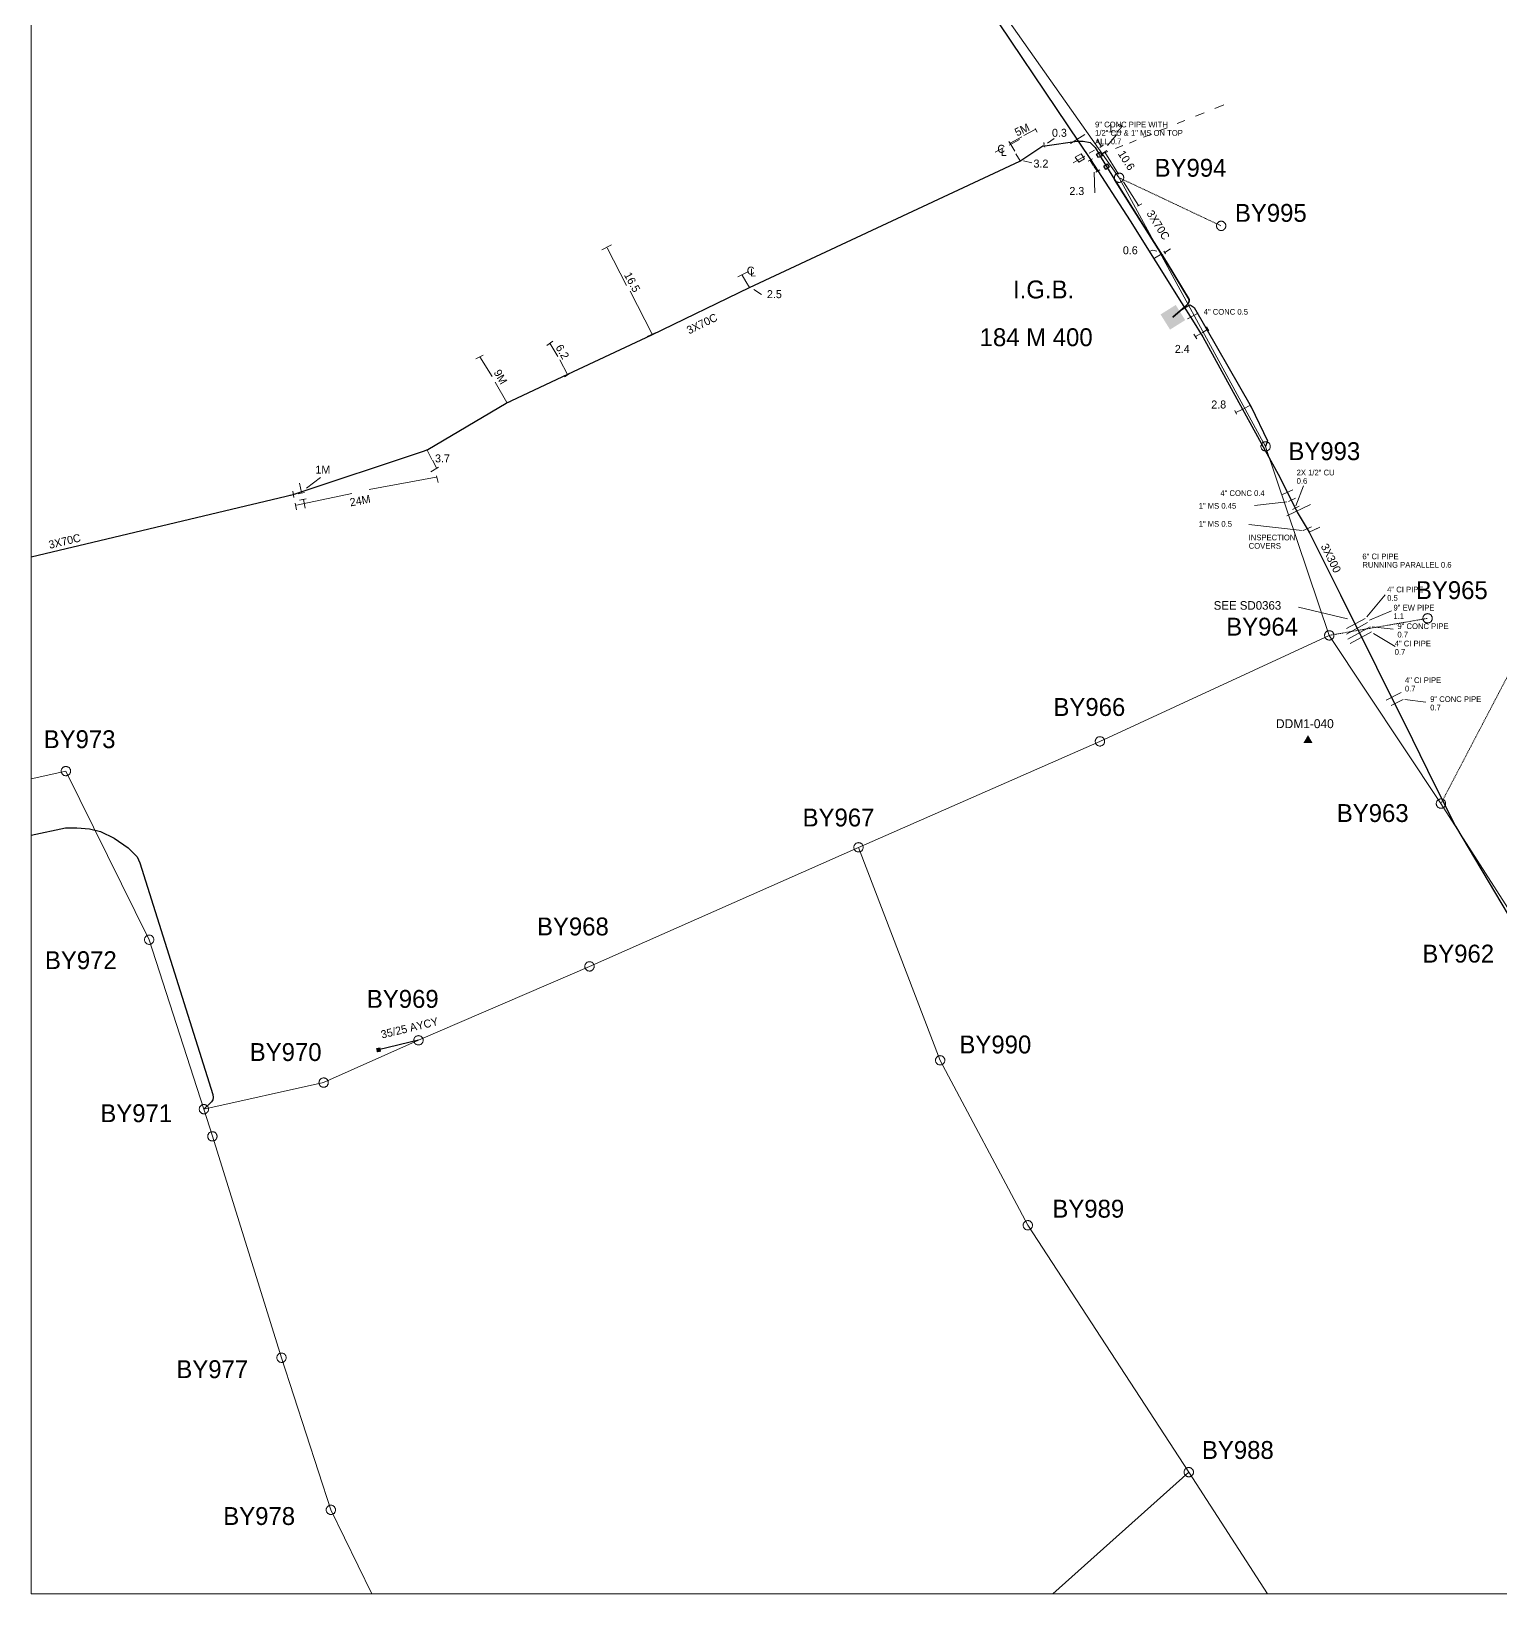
# Model space of a CAD drawing. Header units: metres. Extents: x 317751 to 318190, y 228402 to 228968.
# Drawn here: x 317751 to 317997.9, y 228402 to 228664.4 of the extents above; entities that cross this region are included whole.
import ezdxf

# ---------------------------------------------------------------- set-up
doc = ezdxf.new("R2010")
doc.units = ezdxf.units.M
doc.header["$MEASUREMENT"] = 0
doc.linetypes.add('DGN Style 4', pattern=[0.01288, 0.00644, -0.00322, 0, -0.00322])
for name, color, linetype, lineweight in [('Level 1', 7, 'Continuous', 0), ('Level 10', 7, 'Continuous', 0), ('Level 14', 7, 'Continuous', 0), ('Level 15', 7, 'Continuous', 0), ('Level 16', 7, 'Continuous', 0), ('Level 17', 7, 'Continuous', 0), ('Level 2', 7, 'Continuous', 0), ('Level 3', 7, 'Continuous', 0), ('Level 34', 7, 'Continuous', 0), ('Level 36', 7, 'Continuous', 0), ('Level 37', 7, 'Continuous', 0), ('Level 38', 7, 'Continuous', 0), ('Level 39', 7, 'Continuous', 0), ('Level 4', 7, 'Continuous', 0), ('Level 5', 7, 'Continuous', 0), ('Level 6', 7, 'Continuous', 0), ('Level 7', 7, 'Continuous', 0)]:
    doc.layers.add(name, color=color, linetype=linetype, lineweight=lineweight)
doc.styles.add('Style-WORKING', font='WORKING.shx')

# ---------------------------------------------------------------- blocks, each defined once
blk = doc.blocks.new('*U1')
at = {"layer": 'Level 6', "color": 5, "linetype": 'Continuous', "lineweight": 13}
blk.add_line((317809.7, 228493.4), (317809.72, 228493.4), dxfattribs=at)
at = {"layer": 'Level 6', "color": 5, "linetype": 'Continuous', "lineweight": 13, "extrusion": (0, 0, -1)}
blk.add_solid([(-317808.94, 228493.63), (-317809.06, 228492.93), (-317809.64, 228493.75), (-317809.76, 228493.05)], dxfattribs=at)

msp = doc.modelspace()

# ---------------------------------------------------------------- linework, layer by layer
at = {"layer": 'Level 1', "color": 5, "linetype": 'Continuous', "lineweight": 13, "flags": 128}
for points in [[(317882.22, 228711.66), (317909.74, 228673.93), (317933.74, 228639.81)], [(317933.74, 228639.81), (317958.36, 228594.68)], [(317958.36, 228594.68), (317969.05, 228562.95)], [(317889.97, 228527.35), (317930.52, 228545.15), (317969.05, 228562.95)], [(317969.05, 228562.95), (317987.81, 228534.7)], [(317770.81, 228511.84), (317756.82, 228540.16), (317751, 228538.86)], [(317987.81, 228534.7), (318000, 228515.67), (318002.74, 228511.4)], [(317816.05, 228494.95), (317844.78, 228507.36), (317889.97, 228527.35)], [(317945.45, 228422.43), (317918.42, 228463.89), (317903.69, 228491.58), (317889.97, 228527.35)], [(317770.81, 228511.84), (317780, 228483.38)], [(317816.05, 228494.95), (317800.12, 228487.85), (317780, 228483.38)], [(317780, 228483.38), (317781.43, 228478.82)], [(317801.33, 228416.08), (317793.04, 228441.64), (317781.43, 228478.82)], [(317922.62, 228402), (317945.45, 228422.43)], [(317958.67, 228402), (317945.45, 228422.43)], [(317808.21, 228402), (317801.33, 228416.08)]]:
    msp.add_lwpolyline(points, dxfattribs=at)
at = {"layer": 'Level 10', "color": 7, "linetype": 'Continuous', "lineweight": 0, "flags": 128}
for points in [[(317751, 228968.04), (318190, 228968.04), (318190, 228402), (317751, 228402), (317751, 228968.04)], [(317751, 228968.04), (317751, 228402), (318190, 228402), (318190, 228968.04), (317751, 228968.04)]]:
    msp.add_lwpolyline(points, close=True, dxfattribs=at)
at = {"layer": 'Level 14', "color": 1, "linetype": 'Continuous', "lineweight": 30, "flags": 128}
for points in [[(317751, 228576.16), (317794.98, 228586.62), (317816.92, 228593.89), (317817.61, 228594.16), (317830.78, 228601.96), (317841.12, 228606.84), (317855.26, 228613.41), (317871.65, 228621.39), (317917.06, 228642.59), (317920.96, 228645.16), (317921.26, 228645.16), (317926.72, 228645.96), (317927.69, 228645.96), (317928.86, 228645.7), (317929.74, 228644.9), (317930.43, 228643.64)], [(317930.43, 228643.64), (317930.72, 228643.12), (317931.63, 228641.67)], [(317931.63, 228641.67), (317932.99, 228639.5), (317936.02, 228634.68), (317941.64, 228625.74), (317945.5, 228619.35), (317945.5, 228619.08), (317945.4, 228618.73), (317944.81, 228618.11), (317942.78, 228616.4)]]:
    msp.add_lwpolyline(points, dxfattribs=at)
at = {"layer": 'Level 15', "color": 1, "linetype": 'Continuous', "lineweight": 30, "flags": 128}
for points in [[(317930.3, 228643.18), (317929.97, 228643.77), (317930.56, 228644.09), (317930.89, 228643.5), (317930.3, 228643.18)], [(317931.52, 228641.2), (317931.16, 228641.77), (317931.73, 228642.13), (317932.09, 228641.56), (317931.52, 228641.2)]]:
    msp.add_lwpolyline(points, dxfattribs=at)
at = {"layer": 'Level 15', "color": 1, "linetype": 'Continuous', "lineweight": 13, "extrusion": (0, 0, -1)}
msp.add_solid([(-317940.71, 228616.85), (-317942.3, 228614.3), (-317943.26, 228618.44), (-317944.85, 228615.89)], dxfattribs=at)
at = {"layer": 'Level 17', "color": 33, "linetype": 'Continuous', "lineweight": 13, "flags": 128}
for points in [[(317946.6, 228650.14), (317948.05, 228650.72)], [(317949.85, 228651.42), (317951.35, 228652.05)], [(317919.62, 228648.08), (317919.97, 228647.46)], [(317940.4, 228647.69), (317941.81, 228648.2)], [(317943.48, 228648.9), (317944.8, 228649.44)], [(317914.28, 228644.85), (317912.91, 228644.11)], [(317915.56, 228645.36), (317915.22, 228645.9)], [(317917.02, 228646.25), (317915.26, 228645.27)], [(317921.07, 228645.44), (317921.2, 228645.47)], [(317921.15, 228645.16), (317921.28, 228645.19)], [(317930.49, 228644.89), (317931.09, 228645.28)], [(317933.12, 228644.7), (317934.36, 228645.2)], [(317935.48, 228645.63), (317936.59, 228646.1)], [(317937.87, 228646.6), (317939.24, 228647.14)], [(317917.87, 228643.02), (317916.55, 228642.32)], [(317928.01, 228643.45), (317926.04, 228642.31)], [(317927.35, 228643.82), (317926.39, 228643.27), (317927, 228642.4), (317927.96, 228643), (317927.35, 228643.82)], [(317929.27, 228643), (317928.56, 228642.58)], [(317928.71, 228643.91), (317929.62, 228644.42)], [(317930.77, 228643.76), (317931.84, 228644.19)], [(317931.01, 228643.95), (317931.69, 228644.38)], [(317930.52, 228641.16), (317929.82, 228640.75)], [(317936.86, 228635.01), (317937.55, 228635.4)], [(317848.45, 228628.53), (317846.83, 228627.67)], [(317940.74, 228627.15), (317941.08, 228626.8)], [(317941.25, 228627.46), (317941.55, 228627)], [(317869.71, 228623.14), (317871.51, 228624.04)], [(317871.34, 228621.16), (317872.32, 228621.7)], [(317855.81, 228613.75), (317854.44, 228613.13)], [(317946.32, 228613.54), (317946.79, 228612.76)], [(317948.41, 228614.74), (317948.8, 228614.12)], [(317838.61, 228612.35), (317837.59, 228611.65)], [(317826.89, 228610.01), (317825.7, 228609.39)], [(317841.52, 228606.98), (317840.58, 228606.36)], [(317831.43, 228602.16), (317830.57, 228601.84)], [(317953.16, 228600.74), (317953.46, 228600.08)], [(317955.64, 228601.87), (317955.9, 228601.29)], [(317818.21, 228594.45), (317816.92, 228593.83)], [(317819.41, 228591.19), (317818.12, 228590.41)], [(317819.08, 228589.75), (317819.33, 228588.6)], [(317795.13, 228586.12), (317794.94, 228587.14)], [(317795.86, 228586.74), (317796.89, 228586.96)], [(317795.38, 228586.65), (317794.45, 228586.52)], [(317795.33, 228585.18), (317795.57, 228584.03)], [(317796.06, 228585.67), (317797.18, 228585.89)]]:
    msp.add_lwpolyline(points, dxfattribs=at)
at = {"layer": 'Level 17', "color": 212, "linetype": 'Continuous', "lineweight": 0, "flags": 128}
for points in [[(317917.74, 228646.87), (317919.67, 228647.89)], [(317917.4, 228646.68), (317915.43, 228645.63)], [(317916.21, 228644.26), (317915.56, 228645.39)], [(317921.08, 228645.73), (317921.15, 228645.47)], [(317921.27, 228644.94), (317921.22, 228645.17)], [(317922.85, 228646.41), (317922.85, 228646.41), (317921.7, 228645.63)], [(317930.06, 228646.09), (317930.71, 228645.08)], [(317933.29, 228647.03), (317933.29, 228647.03), (317931.79, 228645.24)], [(317916.42, 228643.8), (317917.1, 228642.67)], [(317919.07, 228642.28), (317917.66, 228642.63)], [(317929.47, 228641.81), (317928.86, 228642.72)], [(317933.66, 228640.38), (317931.35, 228644.11)], [(317929.52, 228641.71), (317930.07, 228640.98)], [(317929.67, 228637.27), (317929.57, 228640.75)], [(317934.47, 228639.13), (317936.99, 228635.16)], [(317851.02, 228621.68), (317847.77, 228628.06)], [(317938.79, 228627.42), (317938.79, 228627.42), (317939.39, 228627.66), (317940.11, 228627.5)], [(317939.71, 228626.3), (317940.91, 228627)], [(317942.36, 228627.89), (317941.42, 228627.27)], [(317871.03, 228622.4), (317870.44, 228623.45)], [(317871.03, 228622.4), (317871.63, 228621.36)], [(317873.65, 228620.2), (317873.65, 228620.2), (317872.37, 228621.06)], [(317851.62, 228620.75), (317855.3, 228613.52)], [(317947.47, 228613.65), (317946.58, 228613.15)], [(317947.69, 228613.77), (317948.63, 228614.35)], [(317839.47, 228609.78), (317838.1, 228612.04)], [(317828.43, 228606.43), (317826.38, 228609.7)], [(317839.81, 228609.23), (317841.1, 228606.75)], [(317828.95, 228605.5), (317830.91, 228602.08)], [(317954.4, 228600.9), (317953.38, 228600.39)], [(317954.62, 228601.01), (317955.73, 228601.56)], [(317818.29, 228592.51), (317817.44, 228594.14)], [(317818.38, 228592.35), (317819.06, 228591.11)], [(317807.77, 228587.45), (317819.03, 228589.53)], [(317796.06, 228588.51), (317796.4, 228586.96)], [(317799.57, 228589.44), (317799.57, 228589.44), (317797.23, 228587.67)], [(317804.84, 228586.78), (317795.57, 228584.79)], [(317797.04, 228584.34), (317796.74, 228585.76)]]:
    msp.add_lwpolyline(points, dxfattribs=at)
at = {"layer": 'Level 2', "color": 5, "linetype": 'DGN Style 4', "lineweight": 13, "flags": 128}
for points in [[(317933.74, 228639.81), (317950.89, 228631.72)], [(317969.05, 228562.95), (317985.56, 228565.81)], [(317987.81, 228534.7), (317999.99, 228557.98)]]:
    msp.add_lwpolyline(points, dxfattribs=at)
at = {"layer": 'Level 3', "color": 5, "linetype": 'Continuous', "lineweight": 13, "flags": 128}
for points in [[(317934.53, 228639.81), (317934.52, 228639.89), (317934.51, 228639.97), (317934.49, 228640.05), (317934.46, 228640.13), (317934.42, 228640.2), (317934.38, 228640.27), (317934.33, 228640.33), (317934.27, 228640.39), (317934.21, 228640.44), (317934.14, 228640.49), (317934.06, 228640.52), (317933.99, 228640.55), (317933.91, 228640.57), (317933.83, 228640.59), (317933.74, 228640.59), (317933.66, 228640.59), (317933.58, 228640.57), (317933.5, 228640.55), (317933.43, 228640.52), (317933.35, 228640.49), (317933.28, 228640.44), (317933.22, 228640.39), (317933.16, 228640.33), (317933.11, 228640.27), (317933.07, 228640.2), (317933.03, 228640.13), (317933, 228640.05), (317932.98, 228639.97), (317932.97, 228639.89), (317932.96, 228639.81), (317932.97, 228639.73), (317932.98, 228639.64), (317933, 228639.57), (317933.03, 228639.49), (317933.07, 228639.42), (317933.11, 228639.35), (317933.16, 228639.28), (317933.22, 228639.23), (317933.28, 228639.17), (317933.35, 228639.13), (317933.43, 228639.09), (317933.5, 228639.06), (317933.58, 228639.04), (317933.66, 228639.03), (317933.74, 228639.02), (317933.83, 228639.03), (317933.91, 228639.04), (317933.99, 228639.06), (317934.06, 228639.09), (317934.14, 228639.13), (317934.21, 228639.17), (317934.27, 228639.23), (317934.33, 228639.28), (317934.38, 228639.35), (317934.42, 228639.42), (317934.46, 228639.49), (317934.49, 228639.57), (317934.51, 228639.64), (317934.52, 228639.73), (317934.53, 228639.81)], [(317951.67, 228631.72), (317951.67, 228631.8), (317951.66, 228631.88), (317951.64, 228631.96), (317951.61, 228632.04), (317951.57, 228632.11), (317951.53, 228632.18), (317951.47, 228632.24), (317951.42, 228632.3), (317951.35, 228632.35), (317951.28, 228632.4), (317951.21, 228632.44), (317951.13, 228632.46), (317951.05, 228632.49), (317950.97, 228632.5), (317950.89, 228632.5), (317950.81, 228632.5), (317950.73, 228632.49), (317950.65, 228632.46), (317950.57, 228632.44), (317950.5, 228632.4), (317950.43, 228632.35), (317950.37, 228632.3), (317950.31, 228632.24), (317950.26, 228632.18), (317950.21, 228632.11), (317950.17, 228632.04), (317950.15, 228631.96), (317950.12, 228631.88), (317950.11, 228631.8), (317950.11, 228631.72), (317950.11, 228631.64), (317950.12, 228631.56), (317950.15, 228631.48), (317950.17, 228631.4), (317950.21, 228631.33), (317950.26, 228631.26), (317950.31, 228631.19), (317950.37, 228631.14), (317950.43, 228631.08), (317950.5, 228631.04), (317950.57, 228631), (317950.65, 228630.97), (317950.73, 228630.95), (317950.81, 228630.94), (317950.89, 228630.93), (317950.97, 228630.94), (317951.05, 228630.95), (317951.13, 228630.97), (317951.21, 228631), (317951.28, 228631.04), (317951.35, 228631.08), (317951.42, 228631.14), (317951.47, 228631.19), (317951.53, 228631.26), (317951.57, 228631.33), (317951.61, 228631.4), (317951.64, 228631.48), (317951.66, 228631.56), (317951.67, 228631.64), (317951.67, 228631.72)], [(317959.14, 228594.68), (317959.14, 228594.76), (317959.12, 228594.84), (317959.1, 228594.92), (317959.07, 228595), (317959.04, 228595.07), (317958.99, 228595.14), (317958.94, 228595.21), (317958.88, 228595.26), (317958.82, 228595.32), (317958.75, 228595.36), (317958.68, 228595.4), (317958.6, 228595.43), (317958.52, 228595.45), (317958.44, 228595.46), (317958.36, 228595.47), (317958.27, 228595.46), (317958.19, 228595.45), (317958.11, 228595.43), (317958.04, 228595.4), (317957.96, 228595.36), (317957.9, 228595.32), (317957.83, 228595.26), (317957.77, 228595.21), (317957.72, 228595.14), (317957.68, 228595.07), (317957.64, 228595), (317957.61, 228594.92), (317957.59, 228594.84), (317957.58, 228594.76), (317957.57, 228594.68), (317957.58, 228594.6), (317957.59, 228594.52), (317957.61, 228594.44), (317957.64, 228594.36), (317957.68, 228594.29), (317957.72, 228594.22), (317957.77, 228594.16), (317957.83, 228594.1), (317957.9, 228594.05), (317957.96, 228594), (317958.04, 228593.97), (317958.11, 228593.94), (317958.19, 228593.92), (317958.27, 228593.9), (317958.36, 228593.9), (317958.44, 228593.9), (317958.52, 228593.92), (317958.6, 228593.94), (317958.68, 228593.97), (317958.75, 228594), (317958.82, 228594.05), (317958.88, 228594.1), (317958.94, 228594.16), (317958.99, 228594.22), (317959.04, 228594.29), (317959.07, 228594.36), (317959.1, 228594.44), (317959.12, 228594.52), (317959.14, 228594.6), (317959.14, 228594.68)], [(317986.35, 228565.81), (317986.34, 228565.89), (317986.33, 228565.98), (317986.31, 228566.06), (317986.28, 228566.13), (317986.24, 228566.2), (317986.2, 228566.27), (317986.15, 228566.34), (317986.09, 228566.4), (317986.03, 228566.45), (317985.96, 228566.49), (317985.88, 228566.53), (317985.81, 228566.56), (317985.73, 228566.58), (317985.65, 228566.59), (317985.56, 228566.6), (317985.48, 228566.59), (317985.4, 228566.58), (317985.32, 228566.56), (317985.25, 228566.53), (317985.17, 228566.49), (317985.1, 228566.45), (317985.04, 228566.4), (317984.98, 228566.34), (317984.93, 228566.27), (317984.89, 228566.2), (317984.85, 228566.13), (317984.82, 228566.06), (317984.8, 228565.98), (317984.79, 228565.89), (317984.78, 228565.81), (317984.79, 228565.73), (317984.8, 228565.65), (317984.82, 228565.57), (317984.85, 228565.49), (317984.89, 228565.42), (317984.93, 228565.35), (317984.98, 228565.29), (317985.04, 228565.23), (317985.1, 228565.18), (317985.17, 228565.13), (317985.25, 228565.1), (317985.32, 228565.07), (317985.4, 228565.05), (317985.48, 228565.03), (317985.56, 228565.03), (317985.65, 228565.03), (317985.73, 228565.05), (317985.81, 228565.07), (317985.88, 228565.1), (317985.96, 228565.13), (317986.03, 228565.18), (317986.09, 228565.23), (317986.15, 228565.29), (317986.2, 228565.35), (317986.24, 228565.42), (317986.28, 228565.49), (317986.31, 228565.57), (317986.33, 228565.65), (317986.34, 228565.73), (317986.35, 228565.81)], [(317969.83, 228562.95), (317969.83, 228563.03), (317969.82, 228563.11), (317969.79, 228563.19), (317969.77, 228563.27), (317969.73, 228563.34), (317969.68, 228563.41), (317969.63, 228563.47), (317969.57, 228563.53), (317969.51, 228563.58), (317969.44, 228563.63), (317969.37, 228563.66), (317969.29, 228563.69), (317969.21, 228563.71), (317969.13, 228563.73), (317969.05, 228563.73), (317968.97, 228563.73), (317968.89, 228563.71), (317968.81, 228563.69), (317968.73, 228563.66), (317968.66, 228563.63), (317968.59, 228563.58), (317968.52, 228563.53), (317968.47, 228563.47), (317968.41, 228563.41), (317968.37, 228563.34), (317968.33, 228563.27), (317968.3, 228563.19), (317968.28, 228563.11), (317968.27, 228563.03), (317968.27, 228562.95), (317968.27, 228562.86), (317968.28, 228562.78), (317968.3, 228562.7), (317968.33, 228562.63), (317968.37, 228562.55), (317968.41, 228562.49), (317968.47, 228562.42), (317968.52, 228562.36), (317968.59, 228562.31), (317968.66, 228562.27), (317968.73, 228562.23), (317968.81, 228562.2), (317968.89, 228562.18), (317968.97, 228562.17), (317969.05, 228562.16), (317969.13, 228562.17), (317969.21, 228562.18), (317969.29, 228562.2), (317969.37, 228562.23), (317969.44, 228562.27), (317969.51, 228562.31), (317969.57, 228562.36), (317969.63, 228562.42), (317969.68, 228562.49), (317969.73, 228562.55), (317969.77, 228562.63), (317969.79, 228562.7), (317969.82, 228562.78), (317969.83, 228562.86), (317969.83, 228562.95)], [(317931.31, 228545.15), (317931.3, 228545.23), (317931.29, 228545.31), (317931.27, 228545.39), (317931.24, 228545.47), (317931.2, 228545.54), (317931.16, 228545.61), (317931.1, 228545.67), (317931.05, 228545.73), (317930.98, 228545.78), (317930.91, 228545.83), (317930.84, 228545.86), (317930.76, 228545.89), (317930.68, 228545.91), (317930.6, 228545.93), (317930.52, 228545.93), (317930.44, 228545.93), (317930.36, 228545.91), (317930.28, 228545.89), (317930.2, 228545.86), (317930.13, 228545.83), (317930.06, 228545.78), (317930, 228545.73), (317929.94, 228545.67), (317929.89, 228545.61), (317929.84, 228545.54), (317929.81, 228545.47), (317929.78, 228545.39), (317929.76, 228545.31), (317929.74, 228545.23), (317929.74, 228545.15), (317929.74, 228545.06), (317929.76, 228544.98), (317929.78, 228544.9), (317929.81, 228544.83), (317929.84, 228544.75), (317929.89, 228544.69), (317929.94, 228544.62), (317930, 228544.56), (317930.06, 228544.51), (317930.13, 228544.47), (317930.2, 228544.43), (317930.28, 228544.4), (317930.36, 228544.38), (317930.44, 228544.37), (317930.52, 228544.36), (317930.6, 228544.37), (317930.68, 228544.38), (317930.76, 228544.4), (317930.84, 228544.43), (317930.91, 228544.47), (317930.98, 228544.51), (317931.05, 228544.56), (317931.1, 228544.62), (317931.16, 228544.69), (317931.2, 228544.75), (317931.24, 228544.83), (317931.27, 228544.9), (317931.29, 228544.98), (317931.3, 228545.06), (317931.31, 228545.15)], [(317757.6, 228540.16), (317757.6, 228540.24), (317757.59, 228540.32), (317757.57, 228540.4), (317757.54, 228540.48), (317757.5, 228540.55), (317757.46, 228540.62), (317757.4, 228540.68), (317757.35, 228540.74), (317757.28, 228540.79), (317757.21, 228540.84), (317757.14, 228540.87), (317757.06, 228540.9), (317756.98, 228540.92), (317756.9, 228540.94), (317756.82, 228540.94), (317756.74, 228540.94), (317756.66, 228540.92), (317756.58, 228540.9), (317756.5, 228540.87), (317756.43, 228540.84), (317756.36, 228540.79), (317756.3, 228540.74), (317756.24, 228540.68), (317756.19, 228540.62), (317756.14, 228540.55), (317756.1, 228540.48), (317756.08, 228540.4), (317756.05, 228540.32), (317756.04, 228540.24), (317756.04, 228540.16), (317756.04, 228540.07), (317756.05, 228539.99), (317756.08, 228539.91), (317756.1, 228539.84), (317756.14, 228539.76), (317756.19, 228539.7), (317756.24, 228539.63), (317756.3, 228539.57), (317756.36, 228539.52), (317756.43, 228539.48), (317756.5, 228539.44), (317756.58, 228539.41), (317756.66, 228539.39), (317756.74, 228539.38), (317756.82, 228539.37), (317756.9, 228539.38), (317756.98, 228539.39), (317757.06, 228539.41), (317757.14, 228539.44), (317757.21, 228539.48), (317757.28, 228539.52), (317757.35, 228539.57), (317757.4, 228539.63), (317757.46, 228539.7), (317757.5, 228539.76), (317757.54, 228539.84), (317757.57, 228539.91), (317757.59, 228539.99), (317757.6, 228540.07), (317757.6, 228540.16)], [(317988.59, 228534.7), (317988.59, 228534.78), (317988.58, 228534.86), (317988.56, 228534.94), (317988.53, 228535.02), (317988.49, 228535.09), (317988.45, 228535.16), (317988.39, 228535.22), (317988.34, 228535.28), (317988.27, 228535.33), (317988.2, 228535.38), (317988.13, 228535.41), (317988.05, 228535.44), (317987.97, 228535.46), (317987.89, 228535.48), (317987.81, 228535.48), (317987.73, 228535.48), (317987.65, 228535.46), (317987.57, 228535.44), (317987.49, 228535.41), (317987.42, 228535.38), (317987.35, 228535.33), (317987.29, 228535.28), (317987.23, 228535.22), (317987.18, 228535.16), (317987.13, 228535.09), (317987.09, 228535.02), (317987.07, 228534.94), (317987.04, 228534.86), (317987.03, 228534.78), (317987.03, 228534.7), (317987.03, 228534.61), (317987.04, 228534.53), (317987.07, 228534.45), (317987.09, 228534.38), (317987.13, 228534.3), (317987.18, 228534.24), (317987.23, 228534.17), (317987.29, 228534.11), (317987.35, 228534.06), (317987.42, 228534.02), (317987.49, 228533.98), (317987.57, 228533.95), (317987.65, 228533.93), (317987.73, 228533.92), (317987.81, 228533.91), (317987.89, 228533.92), (317987.97, 228533.93), (317988.05, 228533.95), (317988.13, 228533.98), (317988.2, 228534.02), (317988.27, 228534.06), (317988.34, 228534.11), (317988.39, 228534.17), (317988.45, 228534.24), (317988.49, 228534.3), (317988.53, 228534.38), (317988.56, 228534.45), (317988.58, 228534.53), (317988.59, 228534.61), (317988.59, 228534.7)], [(317890.76, 228527.35), (317890.75, 228527.43), (317890.74, 228527.52), (317890.72, 228527.6), (317890.69, 228527.67), (317890.65, 228527.74), (317890.61, 228527.81), (317890.56, 228527.88), (317890.5, 228527.94), (317890.43, 228527.99), (317890.36, 228528.03), (317890.29, 228528.07), (317890.22, 228528.1), (317890.14, 228528.12), (317890.05, 228528.13), (317889.97, 228528.14), (317889.89, 228528.13), (317889.81, 228528.12), (317889.73, 228528.1), (317889.65, 228528.07), (317889.58, 228528.03), (317889.51, 228527.99), (317889.45, 228527.94), (317889.39, 228527.88), (317889.34, 228527.81), (317889.29, 228527.74), (317889.26, 228527.67), (317889.23, 228527.6), (317889.21, 228527.52), (317889.19, 228527.43), (317889.19, 228527.35), (317889.19, 228527.27), (317889.21, 228527.19), (317889.23, 228527.11), (317889.26, 228527.03), (317889.29, 228526.96), (317889.34, 228526.89), (317889.39, 228526.83), (317889.45, 228526.77), (317889.51, 228526.72), (317889.58, 228526.67), (317889.65, 228526.64), (317889.73, 228526.61), (317889.81, 228526.59), (317889.89, 228526.57), (317889.97, 228526.57), (317890.05, 228526.57), (317890.14, 228526.59), (317890.22, 228526.61), (317890.29, 228526.64), (317890.36, 228526.67), (317890.43, 228526.72), (317890.5, 228526.77), (317890.56, 228526.83), (317890.61, 228526.89), (317890.65, 228526.96), (317890.69, 228527.03), (317890.72, 228527.11), (317890.74, 228527.19), (317890.75, 228527.27), (317890.76, 228527.35)], [(317771.59, 228511.84), (317771.59, 228511.92), (317771.57, 228512.01), (317771.55, 228512.09), (317771.52, 228512.16), (317771.49, 228512.23), (317771.44, 228512.3), (317771.39, 228512.37), (317771.33, 228512.43), (317771.27, 228512.48), (317771.2, 228512.52), (317771.13, 228512.56), (317771.05, 228512.59), (317770.97, 228512.61), (317770.89, 228512.62), (317770.81, 228512.63), (317770.73, 228512.62), (317770.64, 228512.61), (317770.57, 228512.59), (317770.49, 228512.56), (317770.42, 228512.52), (317770.35, 228512.48), (317770.28, 228512.43), (317770.23, 228512.37), (317770.17, 228512.3), (317770.13, 228512.23), (317770.09, 228512.16), (317770.06, 228512.09), (317770.04, 228512.01), (317770.03, 228511.92), (317770.02, 228511.84), (317770.03, 228511.76), (317770.04, 228511.68), (317770.06, 228511.6), (317770.09, 228511.52), (317770.13, 228511.45), (317770.17, 228511.38), (317770.23, 228511.32), (317770.28, 228511.26), (317770.35, 228511.21), (317770.42, 228511.16), (317770.49, 228511.13), (317770.57, 228511.1), (317770.64, 228511.08), (317770.73, 228511.06), (317770.81, 228511.06), (317770.89, 228511.06), (317770.97, 228511.08), (317771.05, 228511.1), (317771.13, 228511.13), (317771.2, 228511.16), (317771.27, 228511.21), (317771.33, 228511.26), (317771.39, 228511.32), (317771.44, 228511.38), (317771.49, 228511.45), (317771.52, 228511.52), (317771.55, 228511.6), (317771.57, 228511.68), (317771.59, 228511.76), (317771.59, 228511.84)], [(317845.57, 228507.36), (317845.56, 228507.44), (317845.55, 228507.52), (317845.53, 228507.6), (317845.5, 228507.68), (317845.46, 228507.75), (317845.42, 228507.82), (317845.37, 228507.88), (317845.31, 228507.94), (317845.24, 228507.99), (317845.18, 228508.04), (317845.1, 228508.07), (317845.03, 228508.1), (317844.95, 228508.12), (317844.87, 228508.14), (317844.78, 228508.14), (317844.7, 228508.14), (317844.62, 228508.12), (317844.54, 228508.1), (317844.46, 228508.07), (317844.39, 228508.04), (317844.32, 228507.99), (317844.26, 228507.94), (317844.2, 228507.88), (317844.15, 228507.82), (317844.1, 228507.75), (317844.07, 228507.68), (317844.04, 228507.6), (317844.02, 228507.52), (317844, 228507.44), (317844, 228507.36), (317844, 228507.28), (317844.02, 228507.19), (317844.04, 228507.12), (317844.07, 228507.04), (317844.1, 228506.97), (317844.15, 228506.9), (317844.2, 228506.83), (317844.26, 228506.78), (317844.32, 228506.72), (317844.39, 228506.68), (317844.47, 228506.64), (317844.54, 228506.61), (317844.62, 228506.59), (317844.7, 228506.58), (317844.78, 228506.57), (317844.87, 228506.58), (317844.95, 228506.59), (317845.03, 228506.61), (317845.1, 228506.64), (317845.18, 228506.68), (317845.24, 228506.72), (317845.31, 228506.78), (317845.37, 228506.83), (317845.42, 228506.9), (317845.46, 228506.97), (317845.5, 228507.04), (317845.53, 228507.12), (317845.55, 228507.19), (317845.56, 228507.28), (317845.57, 228507.36)], [(317816.83, 228494.94), (317816.83, 228495.03), (317816.82, 228495.11), (317816.79, 228495.19), (317816.77, 228495.26), (317816.73, 228495.34), (317816.68, 228495.4), (317816.63, 228495.47), (317816.57, 228495.53), (317816.51, 228495.58), (317816.44, 228495.62), (317816.37, 228495.66), (317816.29, 228495.69), (317816.21, 228495.71), (317816.13, 228495.72), (317816.05, 228495.73), (317815.97, 228495.72), (317815.89, 228495.71), (317815.81, 228495.69), (317815.73, 228495.66), (317815.66, 228495.62), (317815.59, 228495.58), (317815.52, 228495.53), (317815.47, 228495.47), (317815.41, 228495.4), (317815.37, 228495.34), (317815.33, 228495.26), (317815.3, 228495.19), (317815.28, 228495.11), (317815.27, 228495.03), (317815.27, 228494.94), (317815.27, 228494.86), (317815.28, 228494.78), (317815.3, 228494.7), (317815.33, 228494.62), (317815.37, 228494.55), (317815.41, 228494.48), (317815.47, 228494.42), (317815.52, 228494.36), (317815.59, 228494.31), (317815.66, 228494.26), (317815.73, 228494.23), (317815.81, 228494.2), (317815.89, 228494.18), (317815.97, 228494.16), (317816.05, 228494.16), (317816.13, 228494.16), (317816.21, 228494.18), (317816.29, 228494.2), (317816.37, 228494.23), (317816.44, 228494.26), (317816.51, 228494.31), (317816.57, 228494.36), (317816.63, 228494.42), (317816.68, 228494.48), (317816.73, 228494.55), (317816.77, 228494.63), (317816.79, 228494.7), (317816.82, 228494.78), (317816.83, 228494.86), (317816.83, 228494.94)], [(317904.47, 228491.58), (317904.47, 228491.66), (317904.46, 228491.75), (317904.43, 228491.83), (317904.41, 228491.9), (317904.37, 228491.97), (317904.32, 228492.04), (317904.27, 228492.11), (317904.21, 228492.17), (317904.15, 228492.22), (317904.08, 228492.26), (317904.01, 228492.3), (317903.93, 228492.33), (317903.85, 228492.35), (317903.77, 228492.36), (317903.69, 228492.37), (317903.61, 228492.36), (317903.53, 228492.35), (317903.45, 228492.33), (317903.37, 228492.3), (317903.3, 228492.26), (317903.23, 228492.22), (317903.16, 228492.17), (317903.11, 228492.11), (317903.05, 228492.04), (317903.01, 228491.97), (317902.97, 228491.9), (317902.94, 228491.83), (317902.92, 228491.75), (317902.91, 228491.66), (317902.91, 228491.58), (317902.91, 228491.5), (317902.92, 228491.42), (317902.94, 228491.34), (317902.97, 228491.26), (317903.01, 228491.19), (317903.05, 228491.12), (317903.11, 228491.06), (317903.16, 228491), (317903.23, 228490.95), (317903.3, 228490.9), (317903.37, 228490.87), (317903.45, 228490.84), (317903.53, 228490.82), (317903.61, 228490.8), (317903.69, 228490.8), (317903.77, 228490.8), (317903.85, 228490.82), (317903.93, 228490.84), (317904.01, 228490.87), (317904.08, 228490.9), (317904.15, 228490.95), (317904.21, 228491), (317904.27, 228491.06), (317904.32, 228491.12), (317904.37, 228491.19), (317904.41, 228491.26), (317904.43, 228491.34), (317904.46, 228491.42), (317904.47, 228491.5), (317904.47, 228491.58)], [(317800.9, 228487.84), (317800.9, 228487.93), (317800.88, 228488.01), (317800.86, 228488.09), (317800.83, 228488.16), (317800.79, 228488.24), (317800.75, 228488.3), (317800.7, 228488.37), (317800.64, 228488.43), (317800.58, 228488.48), (317800.51, 228488.52), (317800.43, 228488.56), (317800.36, 228488.59), (317800.28, 228488.61), (317800.2, 228488.62), (317800.12, 228488.63), (317800.03, 228488.62), (317799.95, 228488.61), (317799.87, 228488.59), (317799.8, 228488.56), (317799.72, 228488.52), (317799.66, 228488.48), (317799.59, 228488.43), (317799.53, 228488.37), (317799.48, 228488.3), (317799.44, 228488.24), (317799.4, 228488.16), (317799.37, 228488.09), (317799.35, 228488.01), (317799.34, 228487.93), (317799.33, 228487.84), (317799.34, 228487.76), (317799.35, 228487.68), (317799.37, 228487.6), (317799.4, 228487.52), (317799.44, 228487.45), (317799.48, 228487.38), (317799.53, 228487.32), (317799.59, 228487.26), (317799.66, 228487.21), (317799.72, 228487.16), (317799.8, 228487.13), (317799.87, 228487.1), (317799.95, 228487.08), (317800.03, 228487.06), (317800.12, 228487.06), (317800.2, 228487.06), (317800.28, 228487.08), (317800.36, 228487.1), (317800.43, 228487.13), (317800.51, 228487.16), (317800.58, 228487.21), (317800.64, 228487.26), (317800.7, 228487.32), (317800.75, 228487.38), (317800.79, 228487.45), (317800.83, 228487.53), (317800.86, 228487.6), (317800.88, 228487.68), (317800.9, 228487.76), (317800.9, 228487.84)], [(317780.79, 228483.38), (317780.78, 228483.46), (317780.77, 228483.54), (317780.75, 228483.62), (317780.72, 228483.7), (317780.68, 228483.77), (317780.64, 228483.84), (317780.58, 228483.9), (317780.53, 228483.96), (317780.46, 228484.01), (317780.39, 228484.06), (317780.32, 228484.1), (317780.24, 228484.12), (317780.16, 228484.15), (317780.08, 228484.16), (317780, 228484.16), (317779.92, 228484.16), (317779.84, 228484.15), (317779.76, 228484.12), (317779.68, 228484.1), (317779.61, 228484.06), (317779.54, 228484.01), (317779.48, 228483.96), (317779.42, 228483.9), (317779.37, 228483.84), (317779.32, 228483.77), (317779.29, 228483.7), (317779.26, 228483.62), (317779.24, 228483.54), (317779.22, 228483.46), (317779.22, 228483.38), (317779.22, 228483.3), (317779.24, 228483.22), (317779.26, 228483.14), (317779.29, 228483.06), (317779.32, 228482.99), (317779.37, 228482.92), (317779.42, 228482.85), (317779.48, 228482.8), (317779.54, 228482.74), (317779.61, 228482.7), (317779.68, 228482.66), (317779.76, 228482.63), (317779.84, 228482.61), (317779.92, 228482.6), (317780, 228482.6), (317780.08, 228482.6), (317780.16, 228482.61), (317780.24, 228482.63), (317780.32, 228482.66), (317780.39, 228482.7), (317780.46, 228482.74), (317780.53, 228482.8), (317780.58, 228482.85), (317780.64, 228482.92), (317780.68, 228482.99), (317780.72, 228483.06), (317780.75, 228483.14), (317780.77, 228483.22), (317780.78, 228483.3), (317780.79, 228483.38)], [(317782.21, 228478.82), (317782.21, 228478.9), (317782.19, 228478.98), (317782.17, 228479.06), (317782.14, 228479.14), (317782.1, 228479.21), (317782.06, 228479.28), (317782.01, 228479.35), (317781.95, 228479.4), (317781.89, 228479.46), (317781.82, 228479.5), (317781.74, 228479.54), (317781.67, 228479.57), (317781.59, 228479.59), (317781.51, 228479.6), (317781.43, 228479.6), (317781.34, 228479.6), (317781.26, 228479.59), (317781.18, 228479.57), (317781.11, 228479.54), (317781.03, 228479.5), (317780.97, 228479.46), (317780.9, 228479.4), (317780.84, 228479.35), (317780.79, 228479.28), (317780.75, 228479.21), (317780.71, 228479.14), (317780.68, 228479.06), (317780.66, 228478.98), (317780.65, 228478.9), (317780.64, 228478.82), (317780.65, 228478.74), (317780.66, 228478.66), (317780.68, 228478.58), (317780.71, 228478.5), (317780.75, 228478.43), (317780.79, 228478.36), (317780.84, 228478.3), (317780.9, 228478.24), (317780.97, 228478.19), (317781.03, 228478.14), (317781.11, 228478.1), (317781.18, 228478.08), (317781.26, 228478.05), (317781.34, 228478.04), (317781.43, 228478.04), (317781.51, 228478.04), (317781.59, 228478.05), (317781.67, 228478.08), (317781.74, 228478.1), (317781.82, 228478.14), (317781.89, 228478.19), (317781.95, 228478.24), (317782.01, 228478.3), (317782.06, 228478.36), (317782.1, 228478.43), (317782.14, 228478.5), (317782.17, 228478.58), (317782.19, 228478.66), (317782.21, 228478.74), (317782.21, 228478.82)], [(317919.2, 228463.88), (317919.2, 228463.97), (317919.18, 228464.05), (317919.16, 228464.13), (317919.13, 228464.2), (317919.09, 228464.28), (317919.05, 228464.34), (317919, 228464.41), (317918.94, 228464.47), (317918.88, 228464.52), (317918.81, 228464.56), (317918.73, 228464.6), (317918.66, 228464.63), (317918.58, 228464.65), (317918.5, 228464.66), (317918.42, 228464.67), (317918.33, 228464.66), (317918.25, 228464.65), (317918.17, 228464.63), (317918.1, 228464.6), (317918.02, 228464.56), (317917.96, 228464.52), (317917.89, 228464.47), (317917.83, 228464.41), (317917.78, 228464.34), (317917.74, 228464.28), (317917.7, 228464.2), (317917.67, 228464.13), (317917.65, 228464.05), (317917.64, 228463.97), (317917.63, 228463.88), (317917.64, 228463.8), (317917.65, 228463.72), (317917.67, 228463.64), (317917.7, 228463.56), (317917.74, 228463.49), (317917.78, 228463.42), (317917.83, 228463.36), (317917.89, 228463.3), (317917.96, 228463.25), (317918.02, 228463.2), (317918.1, 228463.17), (317918.17, 228463.14), (317918.25, 228463.12), (317918.33, 228463.1), (317918.42, 228463.1), (317918.5, 228463.1), (317918.58, 228463.12), (317918.66, 228463.14), (317918.73, 228463.17), (317918.81, 228463.2), (317918.88, 228463.25), (317918.94, 228463.3), (317919, 228463.36), (317919.05, 228463.42), (317919.09, 228463.49), (317919.13, 228463.57), (317919.16, 228463.64), (317919.18, 228463.72), (317919.2, 228463.8), (317919.2, 228463.88)], [(317793.83, 228441.64), (317793.82, 228441.72), (317793.81, 228441.8), (317793.79, 228441.88), (317793.76, 228441.96), (317793.72, 228442.03), (317793.68, 228442.1), (317793.63, 228442.17), (317793.57, 228442.22), (317793.51, 228442.28), (317793.44, 228442.32), (317793.36, 228442.36), (317793.29, 228442.39), (317793.21, 228442.41), (317793.13, 228442.42), (317793.04, 228442.42), (317792.96, 228442.42), (317792.88, 228442.41), (317792.8, 228442.39), (317792.73, 228442.36), (317792.65, 228442.32), (317792.58, 228442.28), (317792.52, 228442.22), (317792.46, 228442.17), (317792.41, 228442.1), (317792.37, 228442.03), (317792.33, 228441.96), (317792.3, 228441.88), (317792.28, 228441.8), (317792.27, 228441.72), (317792.26, 228441.64), (317792.27, 228441.56), (317792.28, 228441.48), (317792.3, 228441.4), (317792.33, 228441.32), (317792.37, 228441.25), (317792.41, 228441.18), (317792.46, 228441.12), (317792.52, 228441.06), (317792.58, 228441.01), (317792.65, 228440.96), (317792.73, 228440.92), (317792.8, 228440.9), (317792.88, 228440.87), (317792.96, 228440.86), (317793.04, 228440.86), (317793.13, 228440.86), (317793.21, 228440.87), (317793.29, 228440.9), (317793.36, 228440.92), (317793.44, 228440.96), (317793.51, 228441.01), (317793.57, 228441.06), (317793.63, 228441.12), (317793.68, 228441.18), (317793.72, 228441.25), (317793.76, 228441.32), (317793.79, 228441.4), (317793.81, 228441.48), (317793.82, 228441.56), (317793.83, 228441.64)], [(317946.23, 228422.43), (317946.23, 228422.51), (317946.22, 228422.59), (317946.19, 228422.67), (317946.17, 228422.74), (317946.13, 228422.82), (317946.08, 228422.89), (317946.03, 228422.95), (317945.97, 228423.01), (317945.91, 228423.06), (317945.84, 228423.1), (317945.77, 228423.14), (317945.69, 228423.17), (317945.61, 228423.19), (317945.53, 228423.21), (317945.45, 228423.21), (317945.37, 228423.21), (317945.29, 228423.19), (317945.21, 228423.17), (317945.13, 228423.14), (317945.06, 228423.1), (317944.99, 228423.06), (317944.92, 228423.01), (317944.87, 228422.95), (317944.81, 228422.89), (317944.77, 228422.82), (317944.73, 228422.74), (317944.7, 228422.67), (317944.68, 228422.59), (317944.67, 228422.51), (317944.66, 228422.43), (317944.67, 228422.34), (317944.68, 228422.26), (317944.7, 228422.18), (317944.73, 228422.11), (317944.77, 228422.03), (317944.81, 228421.97), (317944.87, 228421.9), (317944.92, 228421.84), (317944.99, 228421.79), (317945.06, 228421.75), (317945.13, 228421.71), (317945.21, 228421.68), (317945.29, 228421.66), (317945.37, 228421.65), (317945.45, 228421.64), (317945.53, 228421.65), (317945.61, 228421.66), (317945.69, 228421.68), (317945.77, 228421.71), (317945.84, 228421.75), (317945.91, 228421.79), (317945.97, 228421.84), (317946.03, 228421.9), (317946.08, 228421.97), (317946.13, 228422.03), (317946.17, 228422.11), (317946.19, 228422.18), (317946.22, 228422.26), (317946.23, 228422.34), (317946.23, 228422.43)], [(317802.12, 228416.08), (317802.11, 228416.17), (317802.1, 228416.25), (317802.08, 228416.33), (317802.05, 228416.4), (317802.01, 228416.48), (317801.97, 228416.54), (317801.92, 228416.61), (317801.86, 228416.67), (317801.8, 228416.72), (317801.73, 228416.76), (317801.65, 228416.8), (317801.58, 228416.83), (317801.5, 228416.85), (317801.42, 228416.86), (317801.33, 228416.87), (317801.25, 228416.86), (317801.17, 228416.85), (317801.09, 228416.83), (317801.02, 228416.8), (317800.94, 228416.76), (317800.87, 228416.72), (317800.81, 228416.67), (317800.75, 228416.61), (317800.7, 228416.54), (317800.66, 228416.48), (317800.62, 228416.4), (317800.59, 228416.33), (317800.57, 228416.25), (317800.56, 228416.17), (317800.55, 228416.08), (317800.56, 228416), (317800.57, 228415.92), (317800.59, 228415.84), (317800.62, 228415.76), (317800.66, 228415.69), (317800.7, 228415.62), (317800.75, 228415.56), (317800.81, 228415.5), (317800.87, 228415.45), (317800.94, 228415.4), (317801.02, 228415.37), (317801.09, 228415.34), (317801.17, 228415.32), (317801.25, 228415.3), (317801.33, 228415.3), (317801.42, 228415.3), (317801.5, 228415.32), (317801.58, 228415.34), (317801.65, 228415.37), (317801.73, 228415.4), (317801.8, 228415.45), (317801.86, 228415.5), (317801.92, 228415.56), (317801.97, 228415.62), (317802.01, 228415.69), (317802.05, 228415.77), (317802.08, 228415.84), (317802.1, 228415.92), (317802.11, 228416), (317802.12, 228416.08)]]:
    msp.add_lwpolyline(points, dxfattribs=at)
at = {"layer": 'Level 34', "color": 4, "linetype": 'Continuous', "lineweight": 30, "flags": 128}
msp.add_lwpolyline([(317907.81, 228674.27), (317928.93, 228642.87), (317935.59, 228632.58), (317944.21, 228618.8), (317946.08, 228615.87), (317947.81, 228613.09), (317960.8, 228589.38), (317963.65, 228583.65), (317965.65, 228580.27), (317965.64, 228580.28), (317965.65, 228580.27), (317966.82, 228578.04), (317970.94, 228569.77), (317983.05, 228545.46), (317986.8, 228537.82), (317990.24, 228530.93), (318006.86, 228502.93), (318047.2, 228447.76), (318062.65, 228425.95), (318079.61, 228402)], dxfattribs=at)
at = {"layer": 'Level 38', "color": 212, "linetype": 'Continuous', "lineweight": 0, "flags": 128}
for points in [[(317964.71, 228588.09), (317964.71, 228588.09), (317963.45, 228584.69)], [(317956.47, 228584.78), (317956.47, 228584.78), (317961.92, 228585.37)], [(317955.54, 228581.56), (317955.54, 228581.56), (317964.49, 228580.55)], [(317978.45, 228569.77), (317978.45, 228569.77), (317975.34, 228566.06)], [(317963.9, 228567.7), (317963.9, 228567.7), (317972.09, 228565.71)], [(317979.51, 228567.06), (317979.51, 228567.06), (317975.8, 228565.53)], [(317979.78, 228564.01), (317979.78, 228564.01), (317976.27, 228564.41)], [(317980.11, 228561.1), (317980.11, 228561.1), (317976.47, 228563.28)], [(317985.27, 228551.76), (317985.27, 228551.76), (317981.76, 228552.16)]]:
    msp.add_lwpolyline(points, dxfattribs=at)
at = {"layer": 'Level 39', "color": 33, "linetype": 'Continuous', "lineweight": 13, "flags": 128}
for points in [[(317925.58, 228645.56), (317927.98, 228647.05)], [(317945.21, 228616.11), (317947, 228617.07)], [(317961.22, 228586.59), (317962.93, 228587.4)], [(317961.94, 228583.04), (317965.89, 228584.92)], [(317962.21, 228585.41), (317963.4, 228586)], [(317962.9, 228584.11), (317963.97, 228584.63)], [(317964.68, 228580.55), (317966.06, 228581.19)], [(317965.65, 228580.27), (317967.48, 228581.14)], [(317965.65, 228580.27), (317967.13, 228580.97)], [(317971.95, 228564.09), (317975.08, 228565.76)], [(317975.49, 228565.13), (317971.95, 228563.15)], [(317975.91, 228564.4), (317972.16, 228562.31)], [(317976.12, 228563.57), (317972.57, 228561.58)], [(317978.62, 228552.09), (317981.12, 228553.34)], [(317979.46, 228551.15), (317981.44, 228552.2)]]:
    msp.add_lwpolyline(points, dxfattribs=at)
at = {"layer": 'Level 5', "color": 1, "linetype": 'Continuous', "lineweight": 30, "flags": 128}
for points in [[(317942.78, 228616.4), (317944.81, 228618.11), (317945.4, 228618.73), (317945.5, 228619.08), (317945.5, 228619.35), (317941.64, 228625.74), (317936.02, 228634.68), (317932.99, 228639.5)], [(317942.78, 228616.4), (317944.03, 228617.49), (317945.3, 228618.29), (317945.69, 228618.46), (317946.37, 228618.02), (317955.93, 228601.34), (317958.66, 228595.62), (317958.36, 228594.68)], [(317751, 228529.39), (317756.76, 228530.64), (317758.67, 228530.64), (317760.79, 228530.46), (317762.61, 228530), (317764.93, 228528.9), (317767.26, 228527.25), (317768.77, 228525.78), (317769.25, 228524.77), (317781.52, 228485.82), (317781.57, 228485.32), (317781.52, 228484.95), (317781.26, 228484.59), (317780, 228483.38)], [(317816.05, 228494.95), (317809.35, 228493.34)]]:
    msp.add_lwpolyline(points, dxfattribs=at)
at = {"layer": 'Level 6', "color": 5, "linetype": 'Continuous', "lineweight": 13}
msp.add_solid([(317965.48, 228546.2), (317964.72, 228544.9), (317966.23, 228544.9)], dxfattribs=at)

# ---------------------------------------------------------------- block references
msp.add_blockref('*U1', (0, 0), dxfattribs=at)

# ---------------------------------------------------------------- texts
at = {"layer": 'Level 16', "color": 212, "linetype": 'Continuous', "lineweight": 13, "style": 'Style-WORKING'}
for rotation, p in [(302.1473, (317938.29, 228633.83)), (25.9719, (317861.51, 228613.49)), (13.381, (317754.1, 228577.48))]:
    msp.add_text('3X70C', height=1.337, rotation=rotation, dxfattribs=at).set_placement(p)
for s, p in [('I.G.B.', (317915.93, 228619.54)), ('184 M 400', (317910.32, 228611.52))]:
    msp.add_text(s, height=3.004, dxfattribs=at).set_placement(p)
at = {"layer": 'Level 17', "color": 1, "linetype": 'Continuous', "lineweight": 30, "style": 'Style-WORKING'}
for s, rotation, p in [('5M', 25.3121, (317916.6, 228646.72)), ('10.6', 302.2876, (317933.48, 228643.84)), ('16.5', 298.4753, (317850.53, 228623.49)), ('6.2', 300.2958, (317839.02, 228611.32)), ('9M', 299.8181, (317828.63, 228607.11)), ('24M', 10.3834, (317804.65, 228584.61))]:
    msp.add_text(s, height=1.344, rotation=rotation, dxfattribs=at).set_placement(p)
for s, height, p in [('0.3', 1.344, (317922.47, 228646.68)), ('1.2', 1.344, (317931.84, 228647.42)), ('C', 1.34, (317913.29, 228643.99)), ('L', 1.34, (317913.85, 228643.45)), ('3.2', 1.344, (317919.37, 228641.51)), ('2.3', 1.344, (317925.39, 228636.9)), ('0.6', 1.344, (317934.38, 228626.95)), ('C', 1.34, (317871.21, 228623.53)), ('L', 1.34, (317871.76, 228623.22)), ('2.5', 1.344, (317874.59, 228619.58)), ('2.4', 1.344, (317943.11, 228610.38)), ('2.8', 1.344, (317949.23, 228601.05)), ('3.7', 1.344, (317818.83, 228592)), ('1M', 1.344, (317798.74, 228590.11))]:
    msp.add_text(s, height=height, dxfattribs=at).set_placement(p)
at = {"layer": 'Level 36', "color": 4, "linetype": 'Continuous', "lineweight": 13, "style": 'Style-WORKING'}
msp.add_text('3X300', height=1.344, rotation=296.5207, dxfattribs=at).set_placement((317967.58, 228577.94))
at = {"layer": 'Level 37', "color": 1, "linetype": 'Continuous', "lineweight": 13, "style": 'Style-WORKING'}
for s, height, p in [('9" CONC PIPE WITH', 0.96, (317929.71, 228648.26)), ('1/2" CU & 1" MS ON TOP', 0.96, (317929.71, 228646.85)), ('ALL 0.7', 0.96, (317929.71, 228645.43)), ('4" CONC 0.5', 0.96, (317947.95, 228616.81)), ('2X 1/2" CU', 0.96, (317963.57, 228589.81)), ('4" CONC 0.4', 0.96, (317950.76, 228586.36)), ('0.6', 0.96, (317963.57, 228588.4)), ('1" MS 0.45', 0.96, (317947.11, 228584.22)), ('1" MS 0.5', 0.96, (317947.11, 228581.19)), ('INSPECTION', 0.96, (317955.51, 228578.91)), ('COVERS', 0.96, (317955.51, 228577.5)), ('6" CI PIPE', 0.96, (317974.61, 228575.73)), ('RUNNING PARALLEL 0.6', 0.96, (317974.61, 228574.32)), ('4" CI PIPE', 0.96, (317978.78, 228570.17)), ('SEE SD0363', 1.44, (317949.63, 228567.26)), ('0.5', 0.96, (317978.78, 228568.76)), ('9" EW PIPE', 0.96, (317979.84, 228567.12)), ('1.1', 0.96, (317979.84, 228565.71)), ('0.7', 0.96, (317980.5, 228562.6)), ('9" CONC PIPE', 0.96, (317980.5, 228564.01)), ('4" CI PIPE', 0.96, (317980.04, 228561.1)), ('0.7', 0.96, (317980.04, 228559.69)), ('4" CI PIPE', 0.96, (317981.76, 228554.94)), ('0.7', 0.96, (317981.76, 228553.53)), ('9" CONC PIPE', 0.96, (317986, 228551.76)), ('0.7', 0.96, (317986, 228550.35))]:
    msp.add_text(s, height=height, dxfattribs=at).set_placement(p)
at = {"layer": 'Level 4', "color": 5, "linetype": 'Continuous', "lineweight": 13, "style": 'Style-WORKING'}
for s, p in [('BY994', (317939.71, 228639.97)), ('BY995', (317953.2, 228632.4)), ('BY993', (317962.19, 228592.38)), ('BY965', (317983.61, 228569.04)), ('BY964', (317951.74, 228562.91)), ('BY966', (317922.72, 228549.42)), ('BY973', (317753.09, 228544.01)), ('BY963', (317970.32, 228531.61)), ('BY967', (317880.58, 228530.86)), ('BY968', (317835.96, 228512.56)), ('BY962', (317984.68, 228508)), ('BY972', (317753.3, 228506.9)), ('BY969', (317807.38, 228500.4)), ('BY990', (317906.93, 228492.74)), ('BY970', (317787.71, 228491.47)), ('BY971', (317762.61, 228481.2)), ('BY989', (317922.54, 228465.16)), ('BY977', (317775.38, 228438.21)), ('BY988', (317947.66, 228424.64)), ('BY978', (317783.26, 228413.55))]:
    msp.add_text(s, height=3.004, dxfattribs=at).set_placement(p)
at = {"layer": 'Level 7', "color": 212, "linetype": 'Continuous', "lineweight": 13, "style": 'Style-WORKING'}
msp.add_text('DDM1-040', height=1.501, dxfattribs=at).set_placement((317960.1, 228547.37))
msp.add_text('35/25 AYCY', height=1.337, rotation=13.5054, dxfattribs=at).set_placement((317809.92, 228495.23))

doc.saveas('drawing.dxf')
